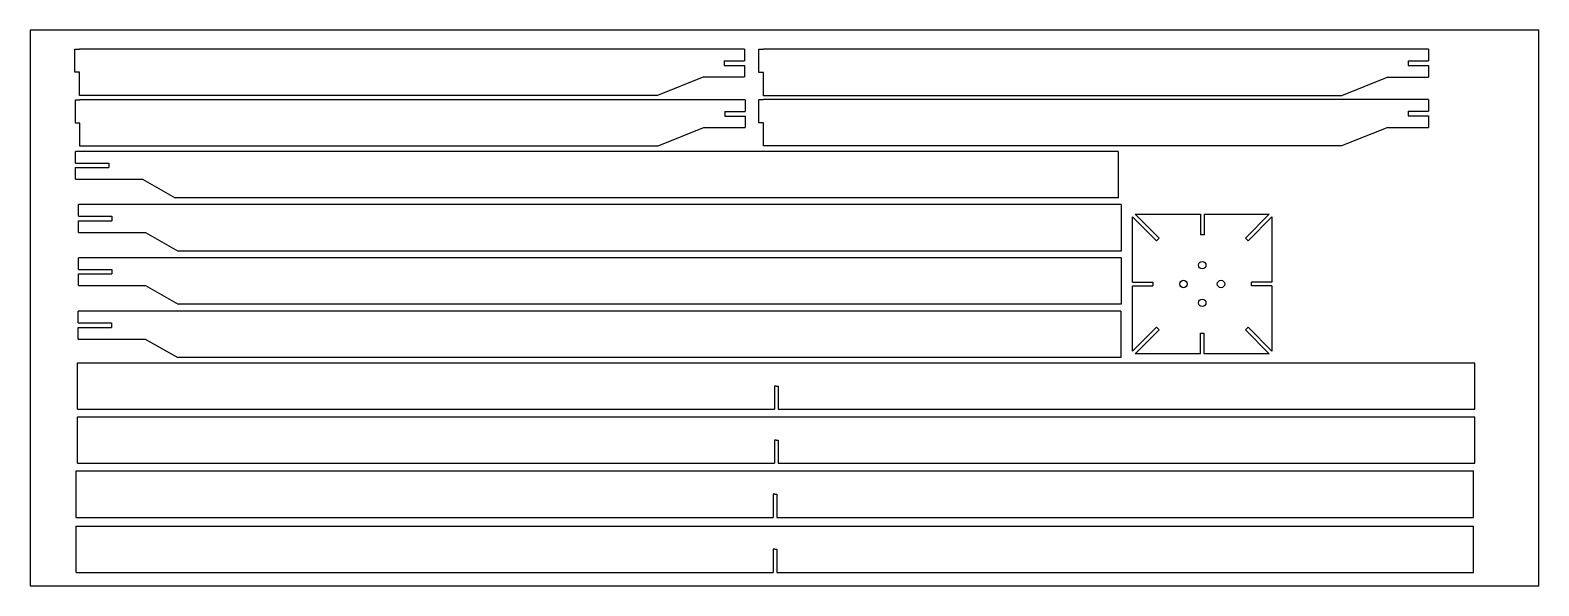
# Model space of a CAD drawing. Header units: millimetres. Extents: x 0 to 650, y 0 to 239.
import ezdxf

# ---------------------------------------------------------------- set-up
doc = ezdxf.new("R2010")
doc.units = ezdxf.units.MM

msp = doc.modelspace()

# ---------------------------------------------------------------- linework, layer by layer
for p, q in [((19.26, 221.04), (19.26, 231.04)), ((19.26, 231.04), (21.26, 231.04)), ((313.94, 220.94), (313.94, 230.94)), ((313.94, 230.94), (315.94, 230.94)), ((21.26, 221.04), (19.26, 221.04)), ((299.03, 226.04), (299.03, 224.04)), ((593.71, 225.94), (593.71, 223.94)), ((315.94, 220.94), (313.94, 220.94)), ((19.46, 199.22), (19.46, 209.22)), ((19.46, 209.22), (21.46, 209.22)), ((313.94, 199.33), (313.94, 209.33)), ((313.94, 209.33), (315.94, 209.33)), ((299.23, 204.22), (299.23, 202.22)), ((593.71, 204.33), (593.71, 202.33)), ((21.46, 199.22), (19.46, 199.22)), ((315.94, 199.33), (313.94, 199.33)), ((468.71, 187), (468.71, 167)), ((33.94, 182), (33.94, 180)), ((48.42, 175), (62.45, 167)), ((468.71, 167), (62.45, 167)), ((470.01, 164.07), (470.01, 144.07)), ((35.25, 159.07), (35.25, 157.07)), ((49.73, 152.07), (63.75, 144.07)), ((470.01, 144.07), (63.75, 144.07)), ((470.01, 141.23), (470.01, 121.23)), ((35.25, 136.23), (35.25, 134.23)), ((49.73, 129.23), (63.75, 121.23)), ((470.01, 121.23), (63.75, 121.23)), ((469.86, 118.24), (469.86, 98.24)), ((35.09, 113.24), (35.09, 111.24)), ((49.57, 106.24), (63.6, 98.24)), ((469.86, 98.24), (63.6, 98.24)), ((321.44, 85.99), (320.64, 85.99)), ((320.64, 85.99), (320.64, 75.99)), ((321.44, 85.99), (322.24, 85.99)), ((322.24, 85.99), (322.24, 75.99)), ((321.44, 62.74), (320.64, 62.74)), ((320.64, 62.74), (320.64, 52.74)), ((321.44, 62.74), (322.24, 62.74)), ((322.24, 62.74), (322.24, 52.74)), ((320.87, 39.44), (320.07, 39.44)), ((320.07, 39.44), (320.07, 29.44)), ((320.87, 39.44), (321.67, 39.44)), ((321.67, 39.44), (321.67, 29.44)), ((320.87, 15.74), (320.07, 15.74)), ((320.07, 15.74), (320.07, 5.74)), ((320.87, 15.74), (321.67, 15.74)), ((321.67, 15.74), (321.67, 5.74))]:
    msp.add_line(p, q)
at = {"color": 7, "linetype": 'Continuous', "lineweight": 25}
for p, q in [((307.8, 231.04), (21.26, 231.04)), ((307.8, 231.04), (307.8, 226.04)), ((602.48, 230.94), (315.94, 230.94)), ((602.48, 230.94), (602.48, 225.94)), ((21.26, 211.04), (21.26, 221.04)), ((299.03, 226.04), (307.8, 226.04)), ((299.03, 224.04), (307.8, 224.04)), ((307.8, 224.04), (307.8, 219.04)), ((593.71, 225.94), (602.48, 225.94)), ((593.71, 223.94), (602.48, 223.94)), ((602.48, 223.94), (602.48, 218.94)), ((290.26, 219.04), (270.26, 211.04)), ((290.26, 219.04), (307.8, 219.04)), ((315.94, 210.94), (315.94, 220.94)), ((584.94, 218.94), (564.94, 210.94)), ((584.94, 218.94), (602.48, 218.94)), ((270.26, 211.04), (21.26, 211.04)), ((308, 209.22), (21.46, 209.22)), ((308, 209.22), (308, 204.22)), ((564.94, 210.94), (315.94, 210.94)), ((602.48, 209.33), (315.94, 209.33)), ((602.48, 209.33), (602.48, 204.33)), ((299.23, 204.22), (308, 204.22)), ((299.23, 202.22), (308, 202.22)), ((308, 202.22), (308, 197.22)), ((593.71, 204.33), (602.48, 204.33)), ((593.71, 202.33), (602.48, 202.33)), ((602.48, 202.33), (602.48, 197.33)), ((21.46, 189.22), (21.46, 199.22)), ((290.46, 197.22), (270.46, 189.22)), ((290.46, 197.22), (308, 197.22)), ((315.94, 189.33), (315.94, 199.33)), ((584.94, 197.33), (564.94, 189.33)), ((584.94, 197.33), (602.48, 197.33)), ((270.46, 189.22), (21.46, 189.22)), ((564.94, 189.33), (315.94, 189.33)), ((468.71, 187), (19.46, 187)), ((19.46, 182), (19.46, 187)), ((19.46, 182), (33.94, 182)), ((19.46, 180), (33.94, 180)), ((19.46, 175), (19.46, 180)), ((19.46, 175), (48.42, 175)), ((470.01, 164.07), (20.76, 164.07)), ((20.76, 159.07), (20.76, 164.07)), ((20.76, 159.07), (35.25, 159.07)), ((20.76, 157.07), (35.25, 157.07)), ((20.76, 152.07), (20.76, 157.07)), ((485.23, 148.55), (474.99, 158.79)), ((474.99, 130.72), (474.99, 158.79)), ((476.12, 159.92), (504.19, 159.92)), ((486.36, 149.68), (476.12, 159.92)), ((504.19, 159.92), (504.19, 151.15)), ((505.79, 159.92), (533.86, 159.92)), ((505.79, 159.92), (505.79, 151.15)), ((523.62, 149.68), (533.86, 159.92)), ((524.75, 148.55), (534.99, 158.79)), ((534.99, 158.79), (534.99, 130.72)), ((20.76, 152.07), (49.73, 152.07)), ((486.36, 149.68), (485.23, 148.55)), ((505.79, 151.15), (504.19, 151.15)), ((524.75, 148.55), (523.62, 149.68)), ((470.01, 141.23), (20.76, 141.23)), ((20.76, 136.23), (20.76, 141.23)), ((20.76, 136.23), (35.25, 136.23)), ((20.76, 134.23), (35.25, 134.23)), ((20.76, 129.23), (20.76, 134.23)), ((474.99, 130.72), (483.76, 130.72)), ((483.76, 130.72), (483.76, 129.12)), ((526.22, 129.12), (526.22, 130.72)), ((534.99, 130.72), (526.22, 130.72)), ((20.76, 129.23), (49.73, 129.23)), ((474.99, 129.12), (483.76, 129.12)), ((474.99, 101.05), (474.99, 129.12)), ((534.99, 129.12), (526.22, 129.12)), ((534.99, 129.12), (534.99, 101.05)), ((469.86, 118.24), (20.61, 118.24)), ((20.61, 113.24), (20.61, 118.24)), ((20.61, 113.24), (35.09, 113.24)), ((20.61, 111.24), (35.09, 111.24)), ((20.61, 106.24), (20.61, 111.24)), ((485.23, 111.3), (474.99, 101.05)), ((485.23, 111.3), (486.36, 110.16)), ((523.62, 110.16), (524.75, 111.3)), ((524.75, 111.3), (534.99, 101.05)), ((20.61, 106.24), (49.57, 106.24)), ((486.36, 110.16), (476.12, 99.92)), ((504.19, 99.92), (504.19, 108.69)), ((504.19, 108.69), (505.79, 108.69)), ((505.79, 99.92), (505.79, 108.69)), ((523.62, 110.16), (533.86, 99.92)), ((504.19, 99.92), (476.12, 99.92)), ((533.86, 99.92), (505.79, 99.92)), ((20.44, 95.99), (622.44, 95.99)), ((20.44, 75.99), (20.44, 95.99)), ((622.44, 75.99), (622.44, 95.99)), ((20.44, 75.99), (320.64, 75.99)), ((20.44, 72.74), (622.44, 72.74)), ((20.44, 52.74), (20.44, 72.74)), ((322.24, 75.99), (622.44, 75.99)), ((622.44, 52.74), (622.44, 72.74)), ((20.44, 52.74), (320.64, 52.74)), ((322.24, 52.74), (622.44, 52.74)), ((19.87, 49.44), (621.87, 49.44)), ((19.87, 29.44), (19.87, 49.44)), ((621.87, 29.44), (621.87, 49.44)), ((19.87, 29.44), (320.07, 29.44)), ((321.67, 29.44), (621.87, 29.44)), ((19.87, 25.74), (621.87, 25.74)), ((19.87, 5.74), (19.87, 25.74)), ((621.87, 5.74), (621.87, 25.74)), ((19.87, 5.74), (320.07, 5.74)), ((321.67, 5.74), (621.87, 5.74))]:
    msp.add_line(p, q, dxfattribs=at)
msp.add_lwpolyline([(0, 0), (650, 0), (650, 239.17), (0, 239.17)], close=True)
for centre in [(504.99, 138), (496.91, 129.92), (513.07, 129.92), (504.99, 121.84)]:
    msp.add_circle(centre, 1.6, dxfattribs=at)

doc.saveas('drawing.dxf')
